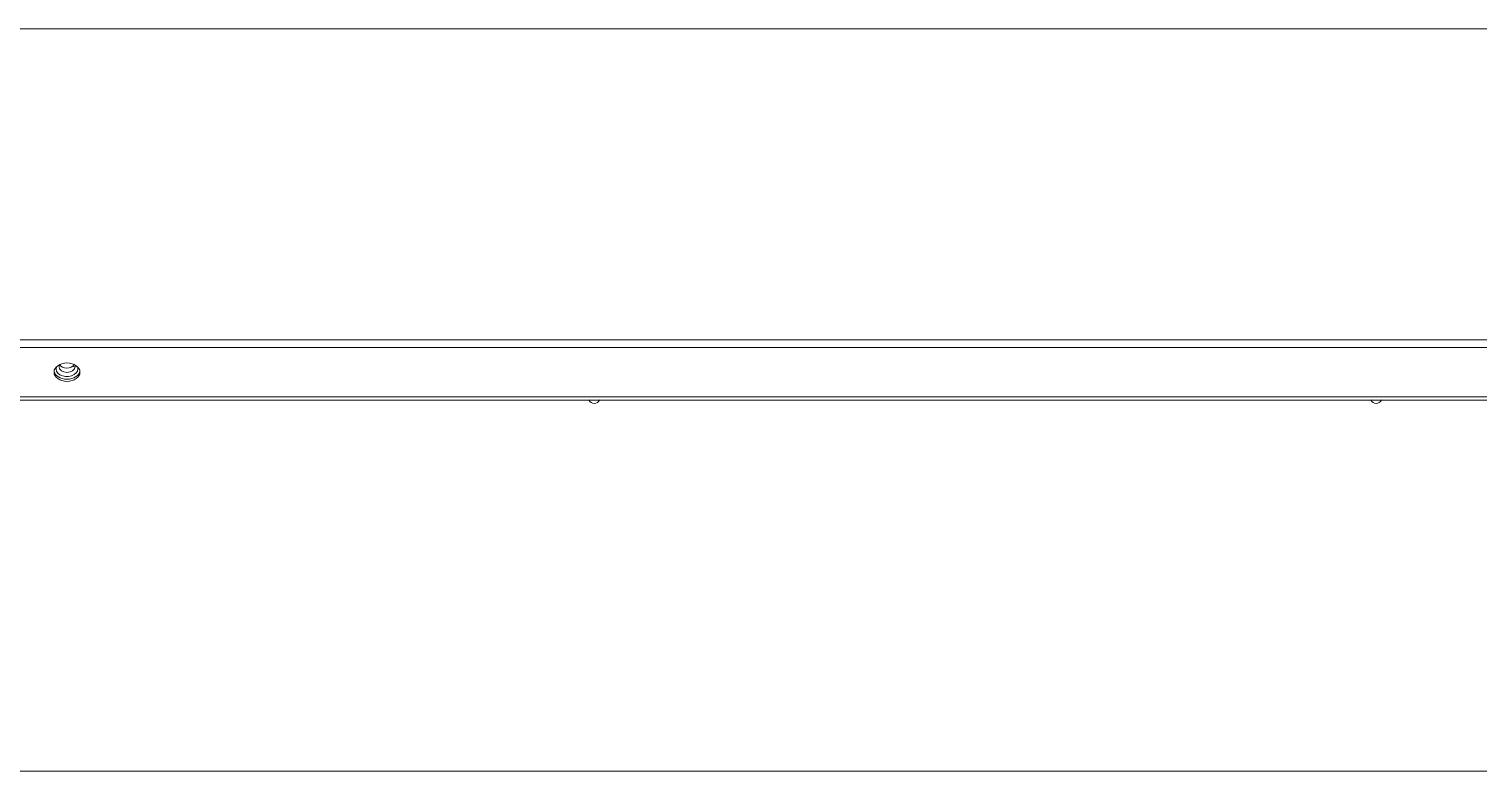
# Model space of a CAD drawing. Header units: millimetres. Extents: x 147592 to 200208, y -27981 to 8299.
# Drawn here: x 175189.8 to 175580.3, y -1050 to -850 of the extents above; entities that cross this region are included whole.
import ezdxf

# ---------------------------------------------------------------- set-up
doc = ezdxf.new("R2010")
doc.units = ezdxf.units.MM
for name, color, linetype, lineweight in [('A-DETL-____-WIDE', 7, 'Continuous', 80), ('G-XREF-____-OTLN', 7, 'Continuous', 5), ('M-EQPM-____-OTLN', 7, 'Continuous', 5), ('S-FNDN-____-OTLN', 7, 'Continuous', 5)]:
    doc.layers.add(name, color=color, linetype=linetype, lineweight=lineweight)

# ---------------------------------------------------------------- blocks, each defined once
blk = doc.blocks.new('YXQH_ST_B9-20_rvt-1-三层给排水_消防平面图')
at = {"layer": 'S-FNDN-____-OTLN', "color": 251, "lineweight": 18, "true_color": 0x515151}
for p, q in [((176200.01, -850), (174400.01, -850)), ((174400.01, -1050), (176200.01, -1050))]:
    blk.add_line(p, q, dxfattribs=at)
blk = doc.blocks.new('RUXYQ14BA - top_dwg-V198-三层给排水_消防平面图')
at = {"layer": 'A-DETL-____-WIDE'}
blk.add_ellipse((793.31, -504.14), major_axis=(2.15, 0), ratio=0.707107, start_param=0, end_param=0.016551, dxfattribs=at)
at = {"layer": 'G-XREF-____-OTLN', "color": 251, "true_color": 0x666666, "flags": 128}
for points in [[(267.56, -498.98), (267.56, -496.86), (1319.06, -496.86), (1319.06, -498.98), (1319.06, -512.22), (267.56, -512.22)], [(1319.06, -498.98), (267.56, -498.98), (267.56, -512.22), (267.56, -513.1)]]:
    blk.add_lwpolyline(points, dxfattribs=at)
at = {"layer": 'G-XREF-____-OTLN', "flags": 128}
blk.add_lwpolyline([(1403.06, -513.1), (1343.51, -513.1), (1323.84, -513.1), (1319.06, -513.1), (267.56, -513.1), (262.78, -513.1), (243.11, -513.1), (183.55, -513.1)], dxfattribs=at)
at = {"layer": 'G-XREF-____-OTLN'}
for centre in [(935.39, -512.56), (1146.13, -512.56)]:
    blk.add_arc(centre, 1.5, 200.8854, 339.1146, dxfattribs=at)
blk.add_ellipse((793.31, -505.6), major_axis=(3.5, 0), ratio=0.707107, dxfattribs=at)
for centre, major_axis, start_param, end_param in [((793.31, -503), (2.15, 0), 3.561886, 5.848844), ((793.31, -505.04), (3.5, 0), 3.256129, 6.168649)]:
    blk.add_ellipse(centre, major_axis=major_axis, ratio=0.707107, start_param=start_param, end_param=end_param, dxfattribs=at)
at = {"layer": 'G-XREF-____-OTLN', "color": 251, "true_color": 0x666666}
for centre, major_axis, start_param, end_param in [((793.31, -504.7), (2.95, 0), 2.883233, 6.283185), ((793.31, -504.14), (2.15, 0), 3.142557, 6.283185), ((793.31, -504.14), (2.15, 0), 0, 0.016551), ((793.31, -504.7), (2.95, 0), 0, 0.25836)]:
    blk.add_ellipse(centre, major_axis=major_axis, ratio=0.707107, start_param=start_param, end_param=end_param, dxfattribs=at)
at = {"layer": 'G-XREF-____-OTLN'}
blk.add_open_spline([(791.17, -504.14), (791.17, -504.12), (791.14, -503.97), (791.22, -503.79), (791.35, -503.63), (791.36, -503.62)], degree=3, knots=[0, 0, 0, 0, 0.0376259, 0.300995, 0.3193476, 0.3193476, 0.3193476, 0.3193476], dxfattribs=at)
blk = doc.blocks.new('RUXYQ14BA - RUXYQ14BA-V197-三层给排水_消防平面图')
at = {"layer": 'M-EQPM-____-OTLN'}
blk.add_line((-609.89, 0), (609.69, 0), dxfattribs=at)
blk.add_blockref('RUXYQ14BA - top_dwg-V198-三层给排水_消防平面图', (-793.31, 513.1))

msp = doc.modelspace()

# ---------------------------------------------------------------- block references
at = {"lineweight": 5}
msp.add_blockref('YXQH_ST_B9-20_rvt-1-三层给排水_消防平面图', (0, 0), dxfattribs=at)
at = {"layer": 'M-EQPM-____-OTLN', "lineweight": 80}
msp.add_blockref('RUXYQ14BA - RUXYQ14BA-V197-三层给排水_消防平面图', (175200.01, -950), dxfattribs=at)

doc.saveas('drawing.dxf')
